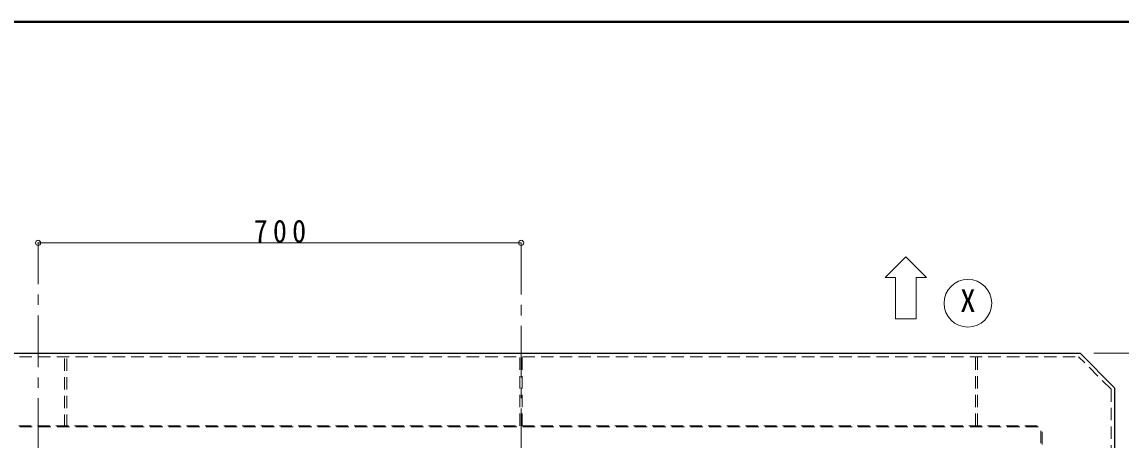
# Model space of a CAD drawing. Units: millimetres at full size, sheet at 1:15; details may follow other scales. Extents: x -3171 to 2904, y -2098 to 2117.
# Drawn here: x -2367 to -774, y 1511 to 2117 of the extents above; entities that cross this region are included whole.
import ezdxf
from ezdxf.enums import TextEntityAlignment as Align

# ---------------------------------------------------------------- set-up
doc = ezdxf.new("R2010")
doc.units = ezdxf.units.MM
doc.header["$LTSCALE"] = 15
doc.header["$PDMODE"] = 32
doc.header["$PDSIZE"] = 7.5
doc.linetypes.add('CHAIN1', pattern=[8, 5, -1, 1, -1])
doc.linetypes.add('DASHED1', pattern=[1.8, 1.2, -0.6])
doc.layers.add('0-6_補助線', color=4, linetype='Continuous', lineweight=9)
doc.styles.add('ＭＳ ゴシック', font='')
doc.styles.get('ＭＳ ゴシック').set_extended_font_data('MS Gothic')

msp = doc.modelspace()

# ---------------------------------------------------------------- linework, layer by layer
at = {"layer": '0-6_補助線', "color": 1, "lineweight": 40}
msp.add_line((2904.12, 2117.05), (-3170.88, 2117.05), dxfattribs=at)
at = {"layer": '0-6_補助線'}
for p, q in [((-2343.38, 1797.05), (-1643.38, 1797.05)), ((-1115.88, 1747.05), (-1085.88, 1777.05)), ((-1085.88, 1777.05), (-1055.88, 1747.05)), ((-1100.88, 1747.05), (-1115.88, 1747.05)), ((-1055.88, 1747.05), (-1070.88, 1747.05))]:
    msp.add_line(p, q, dxfattribs=at)
at = {"layer": '0-6_補助線', "linetype": 'CHAIN1'}
for p, q in [((-2343.38, 1497.05), (-2343.38, 1797.05)), ((-1643.38, 1797.05), (-1643.38, 1497.05)), ((-813.38, 1637.05), (121.62, 1637.05))]:
    msp.add_line(p, q, dxfattribs=at)
at = {"layer": '0-6_補助線', "color": 5, "lineweight": 25}
for p, q in [((-2453.38, 1637.05), (-833.38, 1637.05)), ((-783.38, 1587.05), (-833.38, 1637.05)), ((-783.38, 1587.05), (-783.38, 667.05))]:
    msp.add_line(p, q, dxfattribs=at)
at = {"layer": '0-6_補助線', "linetype": 'DASHED1'}
for p, q in [((-2451.31, 1632.05), (-835.45, 1632.05)), ((-2304.98, 1530.45), (-2304.98, 1632.05)), ((-2301.78, 1530.45), (-2301.78, 1632.05)), ((-1644.98, 1532.05), (-1644.98, 1632.05)), ((-1641.78, 1532.05), (-1641.78, 1632.05)), ((-984.98, 1532.05), (-984.98, 1632.05)), ((-981.78, 1532.05), (-981.78, 1632.05)), ((-788.38, 1584.97), (-835.45, 1632.05)), ((-788.38, 1584.97), (-788.38, 669.12)), ((-2398.38, 1532.05), (-888.38, 1532.05)), ((-2396.78, 1530.45), (-889.98, 1530.45)), ((-889.98, 723.65), (-889.98, 1530.45)), ((-888.38, 722.05), (-888.38, 1532.05))]:
    msp.add_line(p, q, dxfattribs=at)
at = {"layer": '0-6_補助線'}
msp.add_lwpolyline([(-1100.88, 1747.05), (-1100.88, 1687.05), (-1070.88, 1687.05), (-1070.88, 1747.05)], dxfattribs=at)
at = {"layer": '0-6_補助線', "color": 7, "lineweight": 18}
msp.add_circle((-995.88, 1709.55), 34.5, dxfattribs=at)
at = {"layer": '0-6_補助線'}
for p in [(-2343.38, 1797.05), (-1643.38, 1797.05)]:
    msp.add_point(p, dxfattribs=at)

# ---------------------------------------------------------------- texts
at = {"layer": '0-6_補助線', "color": 7, "style": 'ＭＳ ゴシック'}
msp.add_text('X', height=32.99, dxfattribs=at).set_placement((-1007.13, 1687.05), align=Align.BOTTOM_LEFT)
at = {"layer": '0-6_補助線', "color": 7, "insert": (-2030.88, 1797.05), "char_height": 32.99, "attachment_point": 7, "style": 'ＭＳ ゴシック'}
msp.add_mtext('\\T1.38;\\W0.9;700', dxfattribs=at)

doc.saveas('drawing.dxf')
